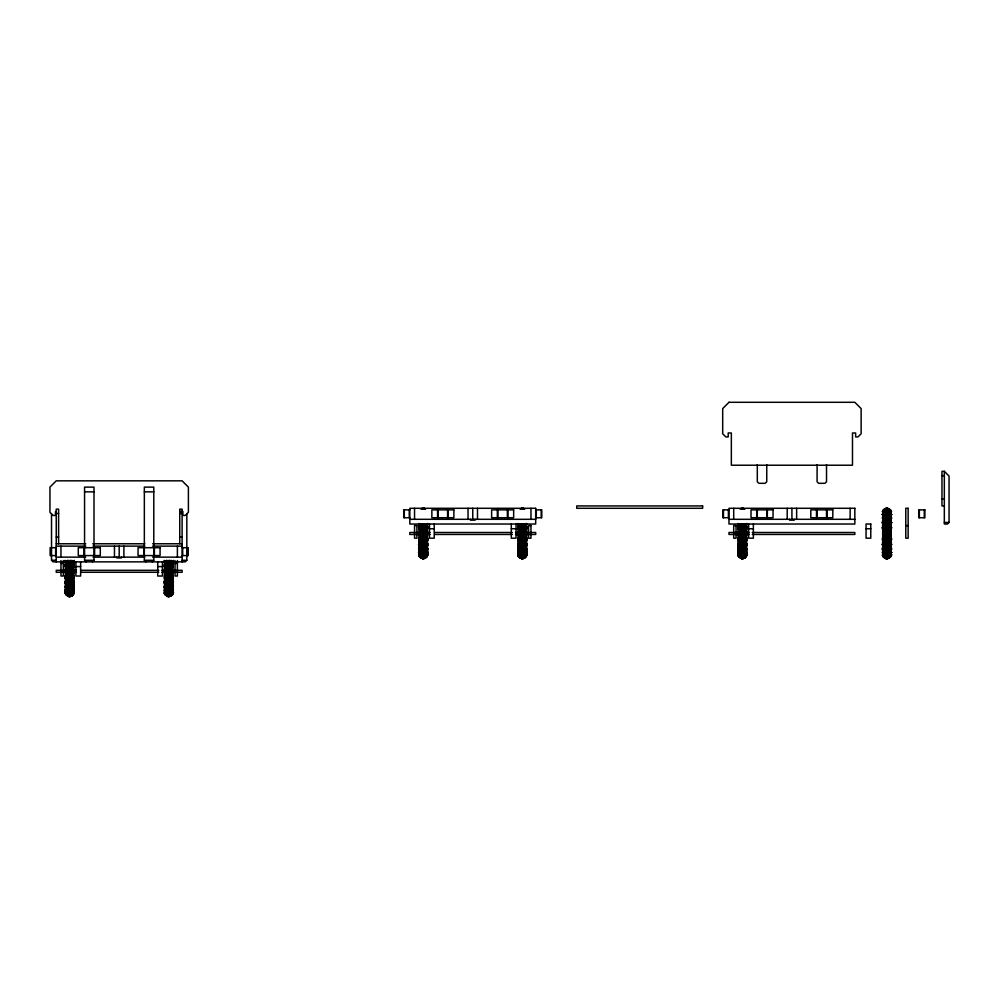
<?xml version="1.0" encoding="UTF-8"?>
<svg xmlns="http://www.w3.org/2000/svg" width="999" height="999" viewBox="0 0 999 999"><rect width="100%" height="100%" fill="white"/><g stroke="black" fill="none" stroke-linecap="round" stroke-linejoin="round"><path stroke-width="1.5" d="M73.814 583.803L73.539 581.081L73.814 583.803L74.338 582.217L73.814 581.256L73.814 583.803L73.539 581.081L74.338 582.217L73.539 583.578L73.539 581.081M73.814 588.224C75.025 584.34 71.791 587.15 73.814 588.224L74.338 586.738L73.814 586.151L73.239 587.949L73.539 585.889L74.338 586.738L73.814 588.224L73.089 587.737M172.927 583.803L172.652 581.081L172.927 583.803L172.927 581.256L172.215 582.917L172.927 583.803L172.215 582.917M172.927 588.224C174.151 584.34 170.904 587.15 172.927 588.224L172.927 586.151L172.215 587.737L172.927 588.224L172.215 587.737M427.397 545.966L427.122 543.256L427.397 545.966L427.922 544.38L427.397 543.431L427.397 545.966L427.122 543.256L427.922 544.38L427.122 545.754L427.122 543.256M427.397 550.387C428.608 546.503 425.374 549.313 427.397 550.387L427.922 548.901L427.397 548.314L426.823 550.124L427.122 548.051L427.922 548.901C426.985 550.986 426.585 550.374 427.522 548.563L427.122 548.051M526.51 545.966L526.236 543.256L526.51 545.966L526.51 543.431L525.799 545.092L526.51 545.966L525.799 545.092M526.51 550.387C527.734 546.503 524.487 549.313 526.51 550.387L526.51 548.314L525.799 549.9L526.51 550.387L525.799 549.9M746.553 550.387C747.776 546.503 744.53 549.313 746.553 550.387L746.553 548.314L745.828 549.9L746.553 550.387L745.828 549.9M882.791 516.545C881.568 520.429 884.802 517.619 882.791 516.545L882.791 518.618L883.503 517.032L882.791 516.545L883.503 517.032M891.096 545.966L890.821 543.256L891.096 545.966L891.62 544.38L891.096 543.431L890.821 545.754L891.62 544.38L890.821 543.256L891.096 545.966L890.534 545.242M891.096 550.387L890.384 549.9L891.096 550.387C892.319 546.503 889.073 549.313 891.096 550.387L891.62 548.901L891.096 548.314L890.534 550.124L891.62 548.901L890.821 548.051L890.534 550.124M64.972 565.646L65.772 566.982L65.497 564.073L65.772 566.982L64.972 565.646L65.497 564.073L66.221 565.284L65.497 564.073M73.814 578.533L73.539 575.624L73.814 578.533L74.338 576.947L73.814 575.699L73.814 578.533L73.539 575.624L74.338 576.947L73.539 578.396L73.539 575.624M73.814 591.483C74.875 587.424 71.828 592.057 73.814 591.483L74.338 590.197L73.239 591.695L73.539 589.685L74.338 590.197L73.089 591.433L73.814 591.483L73.938 589.785M164.897 564.198L164.897 566.982L164.098 565.646L164.623 564.073L165.335 565.284L164.623 564.073M172.927 578.533L172.927 575.699L172.215 577.31L172.927 578.533L172.927 575.699L172.215 577.31L172.927 578.533L172.215 577.31M172.927 591.483C174.001 587.424 170.954 592.057 172.927 591.483L173.064 589.785L172.215 591.433L172.927 591.483L173.064 589.785M418.556 527.822L419.355 529.145L419.081 526.236L419.355 529.145L418.556 527.822L419.081 526.236L419.792 527.46L419.081 526.236M427.397 540.696L427.122 537.787L427.397 540.696L427.922 539.123L427.397 537.862L427.397 540.696L427.122 537.787L427.922 539.123L427.122 540.571L427.122 537.787M427.397 553.658C428.459 549.587 425.412 554.22 427.397 553.658L427.922 552.372L426.823 553.871L427.122 551.86L427.922 552.372L426.673 553.596L427.397 553.658L427.522 551.96M518.469 526.373L518.469 529.145L517.682 527.822L518.206 526.236L518.918 527.46L518.206 526.236M526.51 540.696L526.51 537.862L525.799 539.485L526.51 540.696L526.51 537.862L525.799 539.485L526.51 540.696L525.799 539.485M526.51 553.658C527.584 549.587 524.537 554.22 526.51 553.658L526.648 551.96L525.799 553.596L526.51 553.658L526.648 551.96M738.236 526.236L738.511 529.145L738.236 526.236L737.712 527.822L738.236 529.07L738.511 526.373L738.511 529.145L738.236 526.236L738.81 527.372M746.553 553.658C747.614 549.587 744.567 554.22 746.553 553.658L746.678 551.96L745.828 553.596L746.553 553.658L746.678 551.96M882.791 513.286C881.717 517.345 884.764 512.712 882.791 513.286L882.267 514.572L883.066 515.084L883.353 513.074L882.267 514.572L883.066 515.084M883.066 526.373L883.066 529.145L882.267 527.822L882.791 526.236L883.503 527.46L882.791 526.236M891.096 540.696L890.821 537.787L891.096 540.696L891.62 539.123L891.096 537.862L890.821 540.571L891.62 539.123L890.821 537.787L891.096 540.696L890.534 539.56M891.233 551.96L890.384 553.596L891.096 553.658C892.169 549.587 889.122 554.22 891.096 553.658L891.62 552.372L890.534 553.871L890.821 551.86L891.62 552.372L890.534 553.871M70.392 560.302L70.392 596.316L68.881 596.703L68.919 560.302M169.505 560.302L169.505 596.316L168.007 596.703L168.032 560.302M423.976 523.976L423.976 558.491L422.465 558.878L422.502 523.976M523.089 523.976L523.089 558.491L521.59 558.878L521.615 523.976M743.131 523.976L743.131 558.491L741.62 558.878L741.658 523.976M886.175 558.878L886.175 508.066L887.686 508.454L887.686 558.491L886.175 558.878L887.686 558.491M65.497 569.83L65.772 572.739L65.772 569.855L64.972 571.303L65.497 572.764L65.497 569.83L65.772 572.739L65.772 569.855L64.972 571.303M73.814 572.764L73.539 569.855L73.539 572.739L74.338 571.303L73.814 569.83L73.814 572.764L73.539 569.855L73.539 572.739L73.938 571.303M164.623 569.83L164.897 572.739L164.897 569.855L164.098 571.303L164.623 572.764L164.897 569.855L164.098 571.303M172.927 572.764L172.215 571.303L172.927 572.764L172.927 569.83L172.652 572.739L173.451 571.303L172.927 569.83L172.652 572.739L173.451 571.303L172.652 572.739M419.081 532.005L419.355 534.915L419.355 532.03L418.556 533.466L419.081 534.94L419.081 532.005L419.355 534.915L419.355 532.03L418.556 533.466M427.397 534.94L427.122 532.03L427.122 534.915L427.922 533.466L427.397 532.005L427.397 534.94L427.122 532.03L427.122 534.915L427.522 533.466M518.206 532.005L518.469 534.915L518.469 532.03L517.682 533.466L518.206 534.94L518.469 532.03L517.682 533.466M526.51 534.94L525.799 533.466L526.51 534.94L526.51 532.005L526.236 534.915L527.035 533.466L526.51 532.005L526.236 534.915L527.035 533.466L526.236 534.915M738.236 532.005L738.511 534.915L738.511 532.03L737.712 533.466L738.236 534.94L738.511 532.03L737.712 533.466M746.553 534.94L745.828 533.466L746.553 534.94L746.553 532.005L746.278 534.915L747.077 533.466L746.553 532.005L746.278 534.915L747.077 533.466L746.278 534.915M882.791 532.005L882.791 534.94L883.503 533.466L882.791 532.005L882.791 534.94L882.791 532.005L883.353 533.466M891.096 534.94L891.096 532.005L890.384 533.466L891.096 534.94L891.096 532.005L891.096 534.94L890.534 533.466M73.814 593.381L73.938 591.92L73.239 594.043L73.938 591.92M172.927 593.381L173.064 591.92L172.365 594.043L173.064 591.92L172.365 594.043L172.652 592.245L173.451 592.382L172.215 593.756L172.652 592.981M427.397 555.544L427.522 554.095L426.823 556.218L427.522 554.095M526.51 555.544L526.648 554.095L525.949 556.218L526.648 554.095L525.949 556.218L526.236 554.408L527.035 554.545L525.799 555.919L526.236 555.157M746.553 555.544L746.678 554.095L745.978 556.218L746.678 554.095L745.978 556.218L746.278 554.408L747.077 554.545L745.828 555.919L746.278 555.157M883.503 511.013L882.654 512.849L883.353 510.726M891.096 555.544L891.233 554.095L890.534 556.218L891.233 554.095L890.534 556.218L890.821 554.408L891.62 554.545L890.384 555.919L890.821 555.157M65.497 575.699L65.497 578.533L65.772 575.624L64.972 576.947L65.497 578.533L66.221 577.31L65.497 575.699L65.772 578.396M73.814 566.908L73.814 564.073L73.539 566.982L74.338 565.646L73.814 564.073L73.089 565.284L73.814 566.908L73.539 564.198L74.338 565.646L73.539 566.982L73.539 564.198M164.623 575.699L164.623 578.533L165.335 577.31L164.623 575.699L164.623 578.533L165.335 577.31L164.623 575.699L164.623 578.533M172.927 566.908L172.927 564.073L172.215 565.284L172.927 566.908L172.927 564.073L172.215 565.284L172.927 566.908L172.927 564.073M418.956 538.998L419.355 537.787L419.081 540.696L419.081 537.862L419.792 539.485L419.081 540.696L419.081 537.862M427.397 529.07L427.397 526.236L427.122 529.145L427.922 527.822L427.397 526.236L426.673 527.46L427.397 529.07L427.122 526.373L427.922 527.822L427.122 529.145L427.122 526.373M518.069 538.998L518.469 537.787L518.206 540.696L518.206 537.862L518.918 539.485L518.206 540.696L518.206 537.862M526.51 529.07L526.51 526.236L525.799 527.46L526.51 529.07L526.51 526.236L525.799 527.46L526.51 529.07L526.51 526.236M738.236 537.862L738.236 540.696L738.96 539.485L738.236 537.862L738.236 540.696L738.96 539.485L738.236 537.862L738.236 540.696M746.553 529.07L746.553 526.236L746.278 529.145L747.077 527.822L746.553 526.236L745.828 527.46L746.553 529.07L746.278 526.373L747.077 527.822L746.278 529.145L747.077 527.822M882.654 538.998L883.066 537.787L882.791 540.696L882.267 539.123L882.791 537.862L883.503 539.485L882.791 540.696L882.791 537.862M891.096 529.07L891.096 526.236L890.821 529.145L891.62 527.822L891.096 526.236L890.384 527.46L891.096 529.07L890.821 526.373L891.62 527.822L890.821 529.145L890.821 526.373M73.089 561.076L73.239 594.855L73.938 592.644L73.938 560.626M172.215 561.076L172.365 594.855L173.064 592.644L173.064 560.626M426.673 524.65L426.823 557.017L427.522 554.82L427.522 523.451M525.799 524.65L525.949 557.017L526.648 554.82L526.648 523.451M745.828 524.65L745.978 557.017L746.678 545.729M882.654 521.203L883.353 509.915L883.353 557.017L882.267 555.294L883.503 556.718L882.654 554.82L882.654 545.729M891.096 555.931L891.233 512.125L890.534 509.915L890.534 557.017L891.62 555.294M172.365 587.949L172.652 585.889L173.451 586.738L172.365 587.949L172.927 586.151M525.949 550.124L526.236 548.051L527.035 548.901L525.949 550.124L526.51 548.314M745.978 550.124L746.278 548.051L747.077 548.901L745.978 550.124L746.553 548.314M883.066 518.881L883.353 516.82L882.267 518.044L883.066 518.881L883.066 516.845M172.365 583.079L172.652 581.081L173.451 582.217L172.652 583.578L172.927 581.256M172.365 591.695L172.652 589.685L173.451 590.197L172.365 591.695L172.652 589.685M525.949 545.242L526.236 543.256L527.035 544.38L526.236 545.754L526.51 543.431M525.949 553.871L526.236 551.86L527.035 552.372L525.949 553.871L526.236 551.86M745.978 545.242L746.278 543.256L747.077 544.38L746.553 545.966L746.278 543.256L747.077 544.38L746.278 545.754L745.828 545.092L746.553 545.966L746.553 543.431L747.077 544.38M745.978 553.871L746.278 551.86L747.077 552.372L745.978 553.871L746.278 551.86M883.066 523.688L882.791 520.966L882.267 522.552L883.066 523.688L883.503 521.853L883.066 521.191L882.267 522.552L883.066 523.688L882.654 522.789L882.654 544.143L883.066 543.256L883.503 545.092L882.791 545.966L882.267 544.38L883.066 543.256L882.267 544.38L883.066 545.754L882.791 543.431L882.654 544.143M164.098 565.646L164.897 566.982L165.185 565.209M172.365 577.397L172.652 575.624L173.451 576.947L172.652 578.396L172.927 575.699M517.682 527.822L518.469 529.145L518.768 527.372M525.949 539.56L526.236 537.787L527.035 539.123L526.236 540.571L526.51 537.862M745.978 539.56L746.553 540.696L746.278 537.787L747.077 539.123L746.553 540.696L746.278 537.787L747.077 539.123L746.278 540.571L746.553 537.862L747.077 539.123M882.267 527.822L883.066 529.145L883.353 527.372M68.119 596.116L66.808 594.855M167.233 596.116L165.921 594.855M424.712 509.028L425.512 508.916L424.712 508.603M420.966 557.604L420.267 557.355L421.703 558.279L420.267 557.355L421.703 558.279L421.765 524.038C421.491 528.159 419.318 522.002 421.066 525.686L421.703 523.888L420.966 525.561L420.392 524.375L420.392 557.43L421.765 558.329L420.392 557.017M523.826 509.028L524.625 508.916L523.826 508.603M520.816 558.279L519.38 557.355L520.816 558.279L520.879 524.038C520.604 528.159 518.431 522.002 520.179 525.686L520.816 523.888L520.092 525.561L519.505 524.375L519.505 557.43L520.879 558.329L519.505 557.017M743.868 509.028L744.667 508.916L743.868 508.603M740.858 558.279L739.547 557.017M888.423 509.028L889.922 509.577M884.677 557.604L883.965 557.355L885.401 558.279L884.09 557.017M65.372 581.98L65.772 581.081L65.497 583.803L64.972 582.217L65.497 581.256L66.221 582.917L65.497 583.803L65.772 581.081L64.972 582.217M164.623 581.256L165.335 582.917L164.623 583.803L164.098 582.217L164.897 581.081L164.098 582.217L164.897 583.578L164.623 581.256L164.623 583.803L165.335 582.917M418.956 544.143L419.355 543.256L419.081 545.966L418.556 544.38L419.081 543.431L419.792 545.092L419.081 545.966L419.355 543.256L418.556 544.38M518.206 543.431L518.469 545.754L517.682 544.38L518.469 543.256L518.918 545.092L518.206 545.966L518.206 543.431L518.918 545.092L518.206 545.966L518.918 545.092M738.236 543.431L738.236 545.966L738.96 545.092L738.511 543.256L737.712 544.38L738.236 545.966L738.96 545.092L738.236 543.431L738.511 545.754L737.712 544.38L738.511 543.256L738.236 545.966M891.096 523.513L891.096 520.966L890.821 523.688L891.62 522.552L891.096 520.966L890.384 521.853L891.096 523.513L890.821 521.191L891.62 522.552L890.821 523.688L891.62 522.552M172.365 594.043L173.064 591.92M525.949 556.218L526.648 554.095M745.978 556.218L746.678 554.095M890.534 556.218L891.233 554.095M73.239 594.855L74.338 593.119M172.365 594.855L173.451 593.119M426.823 557.017L427.922 555.294M525.949 557.017L527.035 555.294M745.978 557.017L747.077 555.294M882.654 512.125L883.353 509.915M890.534 557.017L890.821 555.531M165.185 571.303L164.897 572.739L164.897 569.855M172.365 571.303L172.652 569.855L173.064 571.303M518.768 533.466L518.469 534.915L518.469 532.03M525.949 533.466L526.236 532.03L526.648 533.466M738.81 533.466L738.511 534.915L738.511 532.03M745.978 533.466L746.278 532.03L746.678 533.466M172.652 583.578L172.652 581.081M526.236 545.754L526.236 543.256M890.821 545.754L890.821 543.256M172.652 578.396L172.652 575.624M418.956 527.947L419.355 526.373M526.236 540.571L526.236 537.787M890.821 540.571L890.821 537.787M67.383 595.854L67.482 595.079M73.539 587.924L73.539 585.889M166.508 595.854L166.596 595.079M172.652 587.924L172.652 585.889M420.966 558.029L420.267 557.355M526.236 550.087L526.236 548.051M746.278 550.087L746.278 548.051M884.677 558.029L883.965 557.355M890.821 550.087L890.821 548.051M520.879 557.917L520.179 557.255M740.921 557.917L740.222 557.255M889.122 509.69L888.486 508.653M67.482 594.268L68.182 594.08L67.482 593.044L66.683 593.556L68.119 594.417L67.482 593.044L66.683 593.556L68.182 594.08L66.683 593.556M166.596 594.268L167.295 594.08L166.596 593.044L165.797 593.556L167.233 594.417L166.596 593.044L165.797 593.556L167.295 594.08L165.797 593.556M520.179 556.431L520.879 556.243L520.179 555.219L519.38 555.731L520.816 556.593L520.179 555.219L519.38 555.731L520.879 556.243L519.38 555.731M740.222 556.431L740.858 556.593L740.222 555.219L739.422 555.731L740.921 556.243C738.923 557.08 742.307 556.518 740.222 555.219L739.422 555.731L740.122 556.768L739.547 555.419M889.122 510.501L888.486 510.352L889.122 511.725L889.922 511.213L888.423 510.689C890.409 509.865 887.025 510.414 889.122 511.725L889.922 511.213L889.21 510.164L889.797 511.525M884.764 556.431L885.464 556.243L884.764 555.219L883.965 555.731L885.401 556.593L884.764 555.219L883.965 555.731L885.464 556.243L883.965 555.731M883.066 532.03L883.066 534.915M890.821 534.915L890.821 532.03M882.791 518.618L883.353 516.82M883.353 521.69L882.791 520.966L882.791 523.513L882.654 522.789M164.897 575.624L164.897 578.396M172.652 566.982L172.652 564.198M526.236 529.145L526.236 526.373M738.511 537.787L738.511 540.571M882.791 514.747L883.353 513.074M883.066 511.401L883.503 510.227L882.267 511.65L882.791 511.013M67.383 560.414C69.031 561.138 67.358 565.322 66.808 562.212L67.482 560.564L68.182 561.863L68.182 596.166L66.808 595.267L66.683 562.075L67.482 560.564M166.508 560.414C168.144 561.138 166.471 565.322 165.921 562.212L166.596 560.564L167.295 561.863L167.295 596.166L165.921 595.267L165.797 562.075L166.596 560.564M171.041 594.605L171.628 593.244L170.255 594.08L171.041 594.605L171.628 593.244L170.255 594.08L170.954 594.268M744.667 556.768L745.242 555.419L743.868 556.243L744.667 556.768L745.242 555.419L743.868 556.243L744.667 556.768L745.242 555.419M884.09 511.525L884.677 510.164L885.464 510.689L884.09 511.525L884.677 510.164L885.464 510.689L884.09 511.525L884.677 510.164M72.627 562.075L71.828 563.511C74.138 561.363 69.618 564.51 71.828 560.564L72.502 562.212L72.502 595.267L71.129 596.166L72.627 595.192L71.191 596.116L71.129 561.863L71.828 560.564M170.255 592.832L171.628 592.045L171.628 595.267L170.255 596.166L171.753 595.192L170.317 596.116L170.255 561.863L170.954 560.564L171.628 562.212L171.753 590.409L171.041 591.758L170.255 590.859L170.954 589.522L171.628 590.147L171.041 591.758L170.255 590.859L170.954 591.47L171.753 590.409L170.954 589.522L170.317 591.158L171.041 589.797L171.628 590.147M424.013 526.898L423.239 528.608L422.465 526.898L423.239 525.362L424.013 526.898L423.239 528.608L423.976 526.997L423.239 525.362L422.465 526.898L423.239 528.533L422.502 526.997L423.239 525.486L423.976 526.997M523.126 526.898L522.352 528.608L521.59 526.898L522.352 525.362L523.126 526.898L522.352 528.608L523.089 526.997L522.352 525.362L521.59 526.898L522.352 528.533L521.615 526.997L522.352 525.486L523.089 526.997M743.169 526.898L742.394 528.608L741.62 526.898L742.394 525.362L743.169 526.898L742.394 528.608L743.131 526.997L742.394 525.362L741.62 526.898L742.394 528.533L741.658 526.997L742.394 525.486L743.131 526.997M887.711 526.898L886.937 528.608L886.175 526.898L886.937 525.362L887.711 526.898L886.937 528.608L887.686 526.997L886.937 525.362L886.175 526.898L886.937 528.533L886.2 526.997L886.937 525.486L887.686 526.997M887.711 520.766L886.937 522.465L886.175 520.766L886.937 519.455L887.711 520.766L886.937 522.465L887.686 520.966L886.937 519.455L886.2 520.966L886.937 522.302L886.175 520.766L886.937 519.667L887.686 520.966M738.511 543.256L738.511 545.754M65.372 560.626L65.372 592.644L66.221 594.542L64.972 593.119L66.071 594.855L66.221 561.076M164.485 560.626L164.485 592.644L165.335 594.542L164.098 593.119L165.185 594.855L165.335 561.076M418.956 523.451L418.956 554.82L419.792 556.718L418.556 555.294L419.642 557.017L419.792 524.65M518.069 545.729L518.069 554.82L518.918 556.718L517.682 555.294L518.768 557.017L518.918 524.65M738.111 523.451L738.111 554.82L738.96 556.718L737.712 555.294L738.81 557.017L738.96 524.65M70.392 577.772L69.655 576.236L68.881 577.872L69.655 576.161L70.392 577.772L69.655 579.408L70.43 577.872C69.992 574.088 67.907 578.371 69.655 579.408L68.919 577.772L69.655 579.283L70.43 577.872M169.505 577.772L168.769 576.236L168.007 577.872L168.769 576.161L169.505 577.772L168.769 579.408L169.543 577.872C169.118 574.088 167.02 578.371 168.769 579.408L168.032 577.772L168.769 579.283L169.543 577.872M423.976 539.947L423.239 541.583L424.013 540.047L423.239 538.399L422.465 540.047L423.239 541.583L422.502 539.947L423.239 538.324L423.976 539.947L423.239 538.324L422.465 540.047L423.239 541.458L424.013 540.047M523.089 539.947L522.352 541.583L523.126 540.047L522.352 538.399L521.59 540.047L522.352 541.583L521.615 539.947L522.352 538.324L523.089 539.947L522.352 538.324L521.59 540.047L522.352 541.458L523.126 540.047M743.131 539.947L742.394 541.583L743.169 540.047L742.394 538.399L741.62 540.047L742.394 541.583L741.658 539.947L742.394 538.324L743.131 539.947L742.394 538.324L741.62 540.047L742.394 541.458L743.169 540.047M887.711 515.509L886.937 517.07L886.175 515.509L886.937 514.497L887.711 515.509L886.937 517.07L887.686 515.784L886.937 514.497L886.2 515.784L886.937 516.82L886.175 515.509L886.937 514.785L887.686 515.784M887.686 539.947L886.937 541.583L887.711 540.047L886.937 538.399L886.175 540.047L886.937 541.583L886.2 539.947L886.937 538.324L887.686 539.947L886.937 538.324L886.175 540.047L886.937 541.458L887.711 540.047M73.814 564.073L73.089 565.284M518.206 540.696L518.918 539.485M746.553 526.236L745.828 527.46M882.791 540.696L883.503 539.485M891.096 526.236L890.384 527.46M66.221 593.756L65.372 591.92L66.071 594.043L65.372 591.92L66.221 593.756L65.497 592.619M165.185 594.043L164.485 591.92L165.335 593.756M518.768 556.218L518.069 554.095L518.918 555.919M738.81 556.218L738.111 554.095L738.81 557.017M890.384 511.013L891.233 512.849M883.353 556.218L882.654 554.095L883.503 555.919M745.242 524.375L744.567 525.686L743.868 524.038L743.868 558.329L745.366 557.355L743.93 558.279L745.242 557.43L745.366 524.25L744.567 525.686L745.366 524.25M171.753 562.075L170.954 563.511C172.69 559.827 170.529 565.996 170.255 561.863L170.954 560.564M65.497 586.151L65.497 588.224L65.772 585.889L66.071 587.949L64.972 586.738L65.497 586.151L66.221 587.737M164.623 586.151L164.623 588.224C166.146 588.074 164.91 584.602 164.098 586.738L164.623 588.224L165.335 587.737L164.623 586.151L165.185 587.949L164.098 586.738L164.897 585.889L165.185 587.949M418.956 548.563C419.468 547.09 420.492 550.486 419.081 550.387L419.081 548.314C420.591 550.062 418.456 551.261 418.956 548.563L419.355 548.051L418.556 548.901L419.642 550.124L419.081 548.314M518.206 548.314L518.206 550.387C519.73 550.249 518.493 546.778 517.682 548.901L518.206 550.387L518.918 549.9L518.206 548.314L518.768 550.124L517.682 548.901L518.469 548.051L518.768 550.124M738.236 548.314L738.236 550.387C739.772 550.249 738.523 546.778 737.712 548.901L738.236 550.387L738.96 549.9L738.236 548.314L738.81 550.124L737.712 548.901L738.511 548.051L738.81 550.124M891.096 518.618L891.096 516.545C889.572 516.695 890.808 520.167 891.62 518.044L890.534 516.82L891.096 518.618L890.384 517.032L891.096 516.545L890.821 518.881L891.62 518.044M882.791 548.314L882.791 550.387C884.315 550.249 883.079 546.778 882.267 548.901L882.791 550.387L883.503 549.9L882.791 548.314L883.353 550.124L882.267 548.901L883.066 548.051L883.353 550.124M71.928 560.414L71.191 561.725L71.928 563.399L71.129 561.863M171.041 560.414L170.317 561.725L171.041 563.399L170.255 561.863M165.185 591.695L164.897 589.685L165.185 591.695L164.897 589.685L164.098 590.197L165.185 591.695L164.897 589.685M518.768 553.871L518.469 551.86L518.768 553.871L518.469 551.86L517.682 552.372L518.768 553.871L518.469 551.86M738.81 553.871L738.511 551.86L738.81 553.871L738.511 551.86L737.712 552.372L738.81 553.871L738.511 551.86M890.384 513.336L891.62 514.572L890.821 515.084L890.384 513.336L891.62 514.572L890.821 515.084L891.62 514.572M883.353 553.871L883.066 551.86L883.353 553.871L883.066 551.86L882.267 552.372L883.353 553.871L883.066 551.86M70.392 583.803L69.655 582.467L68.881 584.003L69.655 582.305L70.392 583.803L69.655 585.314L70.43 584.003C70.017 580.444 67.895 584.253 69.655 585.314L68.919 583.803L69.655 585.102L70.43 584.003M169.505 583.803L168.769 582.467L168.007 584.003L168.769 582.305L169.505 583.803L168.769 585.314L169.543 584.003C169.143 580.444 167.008 584.253 168.769 585.314L168.032 583.803L168.769 585.102L169.543 584.003M423.976 545.978L423.239 544.642L422.465 546.178L423.239 544.467L423.976 545.978L423.239 547.489L424.013 546.178C423.601 542.619 421.478 546.416 423.239 547.489L422.502 545.978L423.239 547.277L424.013 546.178M523.089 545.978L522.352 544.642L521.59 546.178L522.352 544.467L523.089 545.978L522.352 547.489L523.126 546.178C522.727 542.619 520.591 546.416 522.352 547.489L521.615 545.978L522.352 547.277L523.126 546.178M743.131 545.978L742.394 544.642L741.62 546.178L742.394 544.467L743.131 545.978L742.394 547.489L743.169 546.178C742.769 542.619 740.634 546.416 742.394 547.489L741.658 545.978L742.394 547.277L743.169 546.178M887.686 545.978L886.937 547.489L887.711 546.178L886.937 544.467L887.686 545.978L886.937 544.642L886.175 546.178L886.937 547.489L886.2 545.978L886.937 544.467L886.175 546.178L886.937 547.277L887.711 546.178M65.772 583.578L65.497 581.256M71.928 595.854L72.502 594.855L71.191 596.116L72.627 595.192L71.129 595.741L71.828 595.491M171.041 595.854L171.628 594.855L170.317 596.116L171.753 595.192L170.255 595.741L170.954 595.491M419.355 545.754L419.081 543.431M424.775 523.888L425.512 525.561L426.211 524.25L426.086 557.43L424.712 557.917L425.512 558.029C427.759 556.181 422.639 559.515 426.086 557.017L424.775 558.279L424.712 524.038L425.512 525.561L424.712 524.038M523.901 523.888L524.625 525.561L525.324 524.25L525.212 557.43L523.826 557.917L524.625 558.029C526.885 556.181 521.753 559.515 525.212 557.017L523.901 558.279L523.826 524.038L524.625 525.561L523.826 524.038M744.667 558.029L745.242 557.017L743.93 558.279L745.366 557.355L743.868 557.917L744.567 557.667M884.09 509.915L884.677 508.916C887.187 508.266 882.367 511.176 884.677 508.916L885.464 509.028L884.09 509.915L885.401 508.653M887.711 511.463L886.937 512.799L886.175 511.463L886.937 510.839L887.711 511.463L886.937 512.799L887.686 511.8L886.937 510.839L886.2 511.8L886.937 512.475L886.175 511.463L887.686 511.8M889.21 558.029C891.47 556.181 886.338 559.515 889.797 557.017L888.486 558.279L888.423 508.603L889.797 509.502L889.797 557.43L888.423 558.329L889.797 557.017M64.972 576.947L65.772 575.624M418.556 539.123L419.355 537.787M424.775 558.279L426.086 557.017M523.901 558.279L525.212 557.017M73.089 593.756L74.338 592.382M172.215 593.756L173.451 592.382M525.799 555.919L527.035 554.545M745.828 555.919L747.077 554.545M890.384 555.919L891.62 554.545M65.497 593.756L65.372 592.644M164.623 593.756L164.485 592.644M419.081 555.931L418.956 554.82M518.206 555.931L518.069 554.82M891.62 511.65L890.384 510.227L891.233 512.125L891.096 511.013M882.791 555.931L882.654 554.82M419.355 555.157L419.642 556.218L418.956 554.095L419.642 556.218L418.956 554.095L419.792 555.919L419.081 554.782M73.539 561.513L74.338 560.389M172.652 561.513L173.451 560.389M738.511 554.408L738.96 555.919M70.392 588.985L69.655 587.949L68.881 589.26L69.655 587.699L70.392 588.985L69.655 590.272L70.43 589.26C70.042 586.176 67.882 589.298 69.655 590.272L68.919 588.985L69.655 589.984L70.43 589.26M169.505 588.985L168.769 587.949L168.007 589.26L168.769 587.699L169.505 588.985L168.769 590.272L169.543 589.26C169.168 586.176 166.995 589.298 168.769 590.272L168.032 588.985L168.769 589.984L169.543 589.26M423.976 551.161L423.239 550.124L422.465 551.436L423.239 549.862L423.976 551.161L423.239 552.447L424.013 551.436C423.626 548.339 421.466 551.473 423.239 552.447L422.502 551.161L423.239 552.16L424.013 551.436M523.089 551.161L522.352 550.124L521.59 551.436L522.352 549.862L523.089 551.161L522.352 552.447L523.126 551.436C522.752 548.339 520.579 551.473 522.352 552.447L521.615 551.161L522.352 552.16L523.126 551.436M743.131 551.161L742.394 550.124L741.62 551.436L742.394 549.862L743.131 551.161L742.394 552.447L743.169 551.436C742.781 548.339 740.621 551.473 742.394 552.447L741.658 551.161L742.394 552.16L743.169 551.436M887.686 551.161L886.937 552.447L887.711 551.436L886.937 549.862L887.686 551.161L886.937 550.124L886.175 551.436L886.937 552.447L886.2 551.161L886.937 549.862L886.175 551.436L886.937 552.16L887.711 551.436M164.623 591.483L164.623 590.022M518.206 553.658L518.206 552.185M738.236 553.658L738.236 552.185M891.233 514.985L891.096 513.286M882.791 553.658L882.791 552.185M886.175 508.066L887.711 508.066L886.2 508.454L887.711 508.928L886.937 509.927L886.175 508.928L887.686 508.454M891.096 520.966L890.384 521.853M65.372 586.401L65.772 585.889L64.972 586.738L65.772 587.924M164.897 585.889L164.623 588.224M518.469 548.051L518.206 550.387M738.511 548.051L738.236 550.387M883.066 548.051L882.791 550.387M883.503 545.092L882.791 545.966L882.791 543.431M65.497 590.022L66.071 591.695L64.972 590.197C65.959 588.274 65.934 593.381 64.972 590.197L66.071 591.695L65.372 589.785M419.081 552.185L419.642 553.871L418.556 552.372C419.543 550.449 419.518 555.556 418.556 552.372L419.642 553.871L418.956 551.96M890.384 517.032L891.096 516.545M92.432 561.863L94.006 560.289L94.006 487.125L84.565 487.125L84.565 560.289L86.139 561.863M71.191 596.116L72.502 594.855M152.21 561.863L153.784 560.289L153.784 487.125L144.343 487.125L144.343 560.289L145.916 561.863M186.825 513.873L186.825 560.289L185.252 561.863L53.097 561.863L51.523 560.289L51.523 513.873M170.317 596.116L171.628 594.855M743.93 558.279L745.242 557.017M944.33 471.328L949.05 476.048L949.05 522.452L947.477 524.025L944.33 524.025L944.33 471.328L941.97 471.328L941.97 505.931L944.33 505.931M421.066 509.278L421.703 508.653M520.179 509.278L520.816 508.653M740.222 509.278L740.858 508.653M888.486 558.279L889.122 557.667M524.537 556.431L523.826 556.243L525.212 555.419L523.826 556.243L524.625 556.768L525.324 555.731L524.537 555.219L523.901 556.593L525.212 555.419M889.122 556.431L888.423 556.243L889.797 555.419L888.423 556.243L889.21 556.768L889.922 555.731L889.122 555.219L888.486 556.593L889.797 555.419M70.392 592.969L69.655 592.295L68.881 593.306L69.655 591.97L70.392 592.969L69.655 593.93L70.43 593.306C70.055 590.834 67.87 593.206 69.655 593.93L68.919 592.969L70.43 593.306M169.505 592.969L168.769 592.295L168.007 593.306L168.769 591.97L169.505 592.969L168.769 593.93L169.543 593.306C169.168 590.834 166.995 593.206 168.769 593.93L168.032 592.969L169.543 593.306M423.976 555.132L423.239 554.457L422.465 555.469L423.239 554.145L423.976 555.132L423.239 556.106L424.013 555.469C423.638 553.009 421.453 555.382 423.239 556.106L422.502 555.132L424.013 555.469M523.089 555.132L522.352 554.457L521.59 555.469L522.352 554.145L523.089 555.132L522.352 556.106L523.126 555.469C522.752 553.009 520.566 555.382 522.352 556.106L521.615 555.132L523.126 555.469M743.131 555.132L742.394 554.457L741.62 555.469L742.394 554.145L743.131 555.132L742.394 556.106L743.169 555.469C742.794 553.009 740.609 555.382 742.394 556.106L741.658 555.132L743.169 555.469M887.686 509.303L886.937 509.927L886.175 508.928L886.937 508.279M887.686 555.132L886.937 556.106L887.711 555.469L886.937 554.145L887.686 555.132L886.937 554.457L886.175 555.469L886.937 556.106L886.2 555.132L886.937 554.145L886.175 555.469L887.711 555.469M887.711 508.928L886.2 509.303L886.937 509.09M68.881 596.703L70.43 595.841C69.393 593.856 67.994 596.391 70.392 596.316M168.007 596.703L169.543 595.841C168.506 593.856 167.12 596.391 169.505 596.316M422.465 558.878L423.976 558.491M521.59 558.878L523.089 558.491M741.62 558.878L743.131 558.491M71.129 595.317L72.502 594.442M170.255 595.317L171.628 594.442M424.712 557.492L426.086 556.618M523.826 557.492L525.212 556.618M743.868 557.492L745.242 556.618M884.09 510.327L885.464 509.453M888.423 557.492L889.797 556.618M71.129 592.832L72.502 592.045M424.712 555.007L426.086 554.22M523.826 555.007L525.212 554.22M743.868 555.007L745.242 554.22M884.09 512.724L885.464 511.938M888.423 555.007L889.797 554.22M71.129 588.886L72.502 588.249M170.255 588.886L171.628 588.249M424.712 551.048L426.086 550.412M523.826 551.048L525.212 550.412M743.868 551.048L745.242 550.412M884.09 516.52L885.464 515.884M888.423 551.048L889.797 550.412M427.922 554.545L427.122 554.408M71.129 595.741L72.627 595.192M170.255 595.741L171.753 595.192M743.868 557.917L745.366 557.355M888.423 557.917L889.922 557.355M424.712 557.917L426.211 557.355M523.826 557.917L525.324 557.355M883.965 509.577L884.677 508.916M71.129 583.728L72.502 583.279M170.255 583.728L171.628 583.279M424.712 545.904L426.086 545.454M523.826 545.904L525.212 545.454M743.868 545.904L745.242 545.454M884.09 521.49L885.464 521.041M888.423 545.904L889.797 545.454M70.392 595.466L68.881 595.841L69.655 594.842L70.392 595.466L68.919 595.466L70.43 596.703L68.919 596.316L69.655 596.103M423.976 509.303L423.976 508.454L422.465 508.928M169.505 595.466L168.007 595.841L168.769 594.842L169.505 595.466L168.032 595.466L169.543 596.703L168.032 596.316L168.769 596.103M523.089 509.303L523.089 508.454L521.59 508.928M423.976 557.642L422.465 558.004L423.239 557.017L423.976 557.642L422.465 558.004L424.013 558.004L423.239 557.017L422.502 557.642L423.239 558.229M743.131 509.303L743.131 508.454L741.62 508.928M742.394 558.653L741.658 558.491L743.169 558.878L742.394 558.653L743.131 557.642L742.394 557.017L741.658 557.642L743.169 558.004L742.394 557.017L741.62 558.004L743.131 557.642M422.502 509.303L422.502 508.454L424.013 508.066L422.465 508.066L423.976 508.454M521.615 509.303L521.615 508.454L523.126 508.066L521.59 508.066L523.089 508.454M741.658 509.303L741.658 508.454L743.169 508.066L741.62 508.066L743.131 508.454M886.937 558.229L887.711 558.004L886.937 557.017L887.686 557.642L886.175 558.004L886.937 558.229L886.2 557.642L886.937 557.017L886.175 558.004L887.711 558.878L886.2 558.491L886.937 558.653M66.808 565.097L68.182 564.86M71.129 577.734L72.502 577.497M165.921 565.097L167.295 564.86M420.392 527.272L421.765 527.035M170.255 577.734L171.628 577.497M424.712 539.91L426.086 539.672M519.505 527.272L520.879 527.035M523.826 539.91L525.212 539.672M739.547 527.272L740.921 527.035M743.868 539.91L745.242 539.672M884.09 527.272L885.464 527.035M888.423 539.91L889.797 539.672M941.97 475.649L944.33 475.649M84.565 491.845L94.006 491.845M144.343 491.845L153.784 491.845M941.97 499.25L944.33 499.25M409.827 509.865L403.733 509.865L403.733 517.732L409.827 517.732M535.689 509.865L541.783 509.865L541.783 517.732L535.689 517.732M728.983 509.865L722.889 509.865L722.889 517.732L728.983 517.732M179.745 511.513L182.892 511.513L182.892 515.447L185.252 515.447L188.399 512.3L188.399 487.125L182.105 480.831L56.244 480.831L49.95 487.125L49.95 512.3L53.097 515.447L55.457 515.447L55.457 511.513M56.244 513.486L58.604 513.486M179.745 513.486L182.105 513.486M409.827 519.305L535.689 519.305M728.983 519.305L854.844 519.305M944.33 522.452L949.05 522.452M905.781 525.599L908.141 525.599M429.495 528.746L434.215 528.746M511.301 528.746L516.021 528.746M748.651 528.746L753.371 528.746M866.058 528.746L870.778 528.746M419.155 532.492L409.827 532.492L409.827 534.453L419.155 534.453M426.923 532.492L430.032 532.492M434.69 532.492L512.387 532.492M515.496 532.492L518.593 532.492M526.373 532.492L535.689 532.492L535.689 534.453L526.373 534.453M738.311 532.492L728.983 532.492L728.983 534.453L738.311 534.453M746.078 532.492L749.188 532.492M752.297 532.492L854.844 532.492L854.844 534.453L752.297 534.453M420.392 533.466L421.765 533.466M424.712 533.466L426.086 533.466M519.505 533.466L520.879 533.466M523.826 533.466L525.212 533.466M739.547 533.466L740.921 533.466M743.868 533.466L745.242 533.466M884.09 533.466L885.464 533.466M888.423 533.466L889.797 533.466M426.923 534.453L430.032 534.453M434.69 534.453L512.387 534.453M515.496 534.453L518.593 534.453M746.078 534.453L749.188 534.453M56.244 537.075L58.604 537.075M179.745 537.075L182.105 537.075M56.244 543.768L85.764 543.768M92.77 543.768L144.818 543.768M152.585 543.768L182.105 543.768M56.244 546.128L85.764 546.128M93.057 546.128L144.818 546.128M152.585 546.128L182.105 546.128M56.244 547.702L50.15 547.702L50.15 555.569L56.244 555.569M182.105 547.702L188.199 547.702L188.199 555.569L182.105 555.569M56.244 557.142L85.764 557.142M93.057 557.142L144.818 557.142M152.585 557.142L182.105 557.142M51.523 560.289L56.244 560.289M84.565 560.289L94.006 560.289M144.343 560.289L153.784 560.289M182.105 560.289L186.825 560.289M60.964 563.436L63.324 563.436M175.025 563.436L177.385 563.436M75.912 566.583L80.632 566.583M157.717 566.583L162.437 566.583M65.572 570.317L56.244 570.317L56.244 572.277L65.572 572.277M73.339 570.317L76.448 570.317M81.106 570.317L158.804 570.317M161.913 570.317L165.01 570.317M172.79 570.317L182.105 570.317L182.105 572.277L172.79 572.277M66.808 571.303L68.182 571.303M71.129 571.303L72.502 571.303M165.921 571.303L167.295 571.303M170.255 571.303L171.628 571.303M73.339 572.277L76.448 572.277M81.106 572.277L158.804 572.277M161.913 572.277L165.01 572.277M888.423 527.035L889.797 527.272M884.09 539.672L885.464 539.91M743.868 527.035L745.242 527.272M739.547 539.672L740.921 539.91M523.826 527.035L525.212 527.272M519.505 539.672L520.879 539.91M424.712 527.035L426.086 527.272M420.392 539.672L421.765 539.91M170.255 564.86L171.628 565.097M165.921 577.497L167.295 577.734M71.129 564.86L72.502 565.097M66.808 577.497L68.182 577.734M742.394 557.854L743.169 558.004M424.013 558.004L423.239 557.854L424.013 558.878L422.502 558.491L423.239 558.653M169.543 595.841L168.769 596.49M70.43 595.841L69.655 596.49M522.352 558.653L521.615 558.491L523.126 558.878L522.352 557.854M743.169 508.928L741.62 508.066M523.126 508.928L521.59 508.066M424.013 508.928L422.465 508.066M888.423 521.041L889.797 521.49M884.09 545.454L885.464 545.904M739.547 545.454L740.921 545.904M519.505 545.454L520.879 545.904M420.392 545.454L421.765 545.904M165.921 583.279L167.295 583.728M66.808 583.279L68.182 583.728M891.62 552.372L890.821 551.86M427.922 552.372L427.122 551.86M74.338 590.197L73.539 589.685M739.422 557.355L740.122 557.604M519.38 557.355L520.092 557.604M165.797 595.192L167.295 595.741M66.683 595.192L68.182 595.741M884.764 557.667L885.464 557.917M421.066 557.667L421.765 557.917M888.423 515.884L889.797 516.52M884.09 550.412L885.464 551.048M739.547 550.412L740.921 551.048M519.505 550.412L520.879 551.048M420.392 550.412L421.765 551.048M165.921 588.249L167.295 588.886M66.808 588.249L68.182 588.886M888.423 511.938L889.797 512.724M884.09 554.22L885.464 555.007M739.547 554.22L740.921 555.007M519.505 554.22L520.879 555.007M420.392 554.22L421.765 555.007M165.921 592.045L167.295 592.832M66.808 592.045L68.182 592.832M888.423 509.453L889.797 510.327M884.09 556.618L885.464 557.492M739.547 556.618L740.921 557.492M519.505 556.618L520.879 557.492M420.392 556.618L421.765 557.492M165.921 594.442L167.295 595.317M66.808 594.442L68.182 595.317M743.93 508.653L744.567 509.278M523.901 508.653L524.537 509.278M424.775 508.653L425.412 509.278M164.098 560.389L164.897 561.513M64.972 560.389L65.772 561.513M737.712 527.822L738.511 529.145M165.797 562.075L166.508 563.399L167.233 561.725L166.596 563.511L165.921 562.212M66.683 562.075L67.383 563.399L68.119 561.725L67.482 563.511L66.808 562.212M743.868 524.038L744.667 525.561L743.93 523.888M890.821 513.636L890.534 513.074L891.096 514.747M746.278 543.256L746.678 544.143L746.678 523.451M882.654 527.947L883.066 529.145M746.278 537.787L746.678 538.998M518.069 527.947L518.469 529.145M164.485 565.771L164.897 566.982M65.372 565.771L65.772 566.982M890.821 516.845L891.233 518.369M890.821 521.191L891.233 522.789M890.534 509.915L890.821 511.401M883.066 555.531L883.353 557.017M518.469 555.531L518.768 557.017M419.355 555.531L419.642 557.017M164.897 593.369L165.185 594.855M65.772 593.369L66.071 594.855M924.275 509.865L924.275 517.732M919.355 509.865L919.355 517.732M850.124 508.291L850.124 519.305M827.122 509.865L827.122 517.732M826.523 464.622L826.523 481.743L824.949 483.316L818.656 483.316L817.095 481.743L817.095 464.622M826.523 509.865L826.523 517.732M817.095 509.865L817.095 517.732M816.495 509.865L816.495 517.732M796.64 508.291L796.64 519.305M794.28 519.305L794.28 520.092L789.56 520.092L789.56 519.305M791.92 508.291L791.92 519.305M787.2 508.291L787.2 519.305M767.332 509.865L767.332 517.732M766.745 464.622L766.745 481.743L765.172 483.316L758.878 483.316L757.304 481.743L757.304 464.622M766.745 509.865L766.745 517.732M757.304 509.865L757.304 517.732M756.718 509.865L756.718 517.732M753.371 524.025L753.371 538.186L748.651 538.186L748.651 524.025M742.394 508.279L742.394 509.09M733.703 508.291L733.703 519.305M728.396 509.865L728.396 517.732M723.476 509.865L723.476 517.732M541.196 509.865L541.196 517.732M536.276 509.865L536.276 517.732M530.968 508.291L530.968 519.305M522.352 508.279L522.352 509.09M518.069 523.451L518.069 544.143M516.021 524.025L516.021 538.186L511.301 538.186L511.301 524.025M507.967 509.865L507.967 517.732M507.367 509.865L507.367 517.732M497.927 509.865L497.927 517.732M497.34 509.865L497.34 517.732M477.485 508.291L477.485 519.305M475.124 519.305L475.124 520.092L470.404 520.092L470.404 519.305M472.764 508.291L472.764 519.305M468.044 508.291L468.044 519.305M448.176 509.865L448.176 517.732M447.589 509.865L447.589 517.732M438.149 509.865L438.149 517.732M437.55 509.865L437.55 517.732M434.215 524.025L434.215 538.186L429.495 538.186L429.495 524.025M423.239 508.279L423.239 509.09M414.548 508.291L414.548 519.305M409.24 509.865L409.24 517.732M404.32 509.865L404.32 517.732M187.612 547.702L187.612 555.569M182.692 547.702L182.692 555.569M182.105 561.863L182.105 509.153L179.745 509.153L179.745 543.768M177.385 546.128L177.385 557.142M177.385 560.551L177.385 576.023L175.025 576.023L175.025 560.551M162.437 561.863L162.437 576.023L157.717 576.023L157.717 561.863M154.383 547.702L154.383 555.569M143.756 547.702L143.756 555.569M123.901 546.128L123.901 557.142M121.541 557.142L121.541 557.929L116.821 557.929L116.821 557.142M119.181 546.128L119.181 557.142M114.46 546.128L114.46 557.142M94.593 547.702L94.593 555.569M83.978 547.702L83.978 555.569M80.632 561.863L80.632 576.023L75.912 576.023L75.912 561.863M63.324 560.551L63.324 576.023L60.964 576.023L60.964 560.551M60.964 546.128L60.964 557.142M58.604 543.768L58.604 509.153L56.244 509.153L56.244 561.863M55.657 547.702L55.657 555.569M50.737 547.702L50.737 555.569M521.615 557.642L523.126 558.004L522.352 557.017L521.615 557.642M421.765 556.243L420.966 556.768L420.392 555.419L421.765 556.243L420.966 556.768L420.392 555.419L421.765 556.243M68.182 590.859L67.383 591.758L66.683 590.409L67.482 589.522L68.182 590.859L67.383 591.758L66.808 590.147L67.482 591.47L68.119 591.158L67.482 589.522L66.683 590.409L67.383 589.797L68.182 590.859M167.295 590.859L166.508 591.758L165.797 590.409L166.596 589.522L167.295 590.859L166.508 591.758L165.921 590.147L166.596 591.47L167.233 591.158L166.596 589.522L165.797 590.409L166.508 589.797L167.295 590.859M421.765 553.021L420.966 553.933L420.267 552.584L421.066 551.698L421.765 553.021L420.966 553.933L420.392 552.322L421.066 553.633L421.703 553.321L421.066 551.698L420.267 552.584L420.966 551.96L421.765 553.021M520.879 553.021L520.092 553.933L519.38 552.584L520.179 551.698L520.879 553.021L520.092 553.933L519.505 552.322L520.179 553.633L520.816 553.321L520.179 551.698L519.38 552.584L520.092 551.96L520.879 553.021M740.921 553.021L740.122 553.933L739.422 552.584L740.222 551.698L740.921 553.021L740.122 553.933L739.547 552.322L740.222 553.633L740.858 553.321L740.222 551.698L739.422 552.584L740.122 551.96L740.921 553.021M888.486 513.611L889.122 515.247L889.922 514.36L889.21 513.011L888.486 513.611L889.122 515.247L889.922 514.36L889.21 514.972L888.423 513.911L889.21 513.011L889.797 514.622L889.122 513.299L888.486 513.611M885.464 553.021L884.677 553.933L883.965 552.584L884.764 551.698L885.464 553.021L884.677 553.933L884.09 552.322L884.764 553.633L885.401 553.321L884.764 551.698L883.965 552.584L884.677 551.96L885.464 553.021M68.182 586.313L67.383 587.524L66.683 585.963L67.482 584.765L68.182 586.313L67.383 587.524L66.808 585.764L67.482 587.287L68.119 586.538L67.482 584.765L66.683 585.963L67.383 584.964L68.182 586.313M167.295 586.313L166.508 587.524L165.797 585.963L166.596 584.765L167.295 586.313L166.508 587.524L165.921 585.764L166.596 587.287L167.233 586.538L166.596 584.765L165.797 585.963L166.508 584.964L167.295 586.313M421.765 548.476L420.966 549.7L420.267 548.139L421.066 546.94L421.765 548.476L420.966 549.7L420.392 547.927L421.066 549.462L421.703 548.701L421.066 546.94L420.267 548.139L420.966 547.14L421.765 548.476M520.879 548.476L520.092 549.7L519.38 548.139L520.179 546.94L520.879 548.476L520.092 549.7L519.505 547.927L520.179 549.462L520.816 548.701L520.179 546.94L519.38 548.139L520.092 547.14L520.879 548.476M740.921 548.476L740.122 549.7L739.422 548.139L740.222 546.94L740.921 548.476L740.122 549.7L739.547 547.927L740.222 549.462L740.858 548.701L740.222 546.94L739.422 548.139L740.122 547.14L740.921 548.476M888.486 518.231L889.122 520.004L889.922 518.806L889.21 517.245L888.486 518.231L889.122 520.004L889.922 518.806L889.21 519.805L888.423 518.469L889.21 517.245L889.797 519.005L889.122 517.482L888.486 518.231M885.464 548.476L884.677 549.7L883.965 548.139L884.764 546.94L885.464 548.476L884.677 549.7L884.09 547.927L884.764 549.462L885.401 548.701L884.764 546.94L883.965 548.139L884.677 547.14L885.464 548.476M71.828 579.083L71.191 580.881L71.928 582.192L72.627 580.519C71.853 576.56 70.33 583.666 71.928 579.208C73.427 580.219 71.578 583.953 71.129 580.731L71.828 582.03L72.502 580.394L71.828 579.083M170.954 579.083L170.317 580.881L171.041 582.192L171.753 580.519C170.979 576.56 169.443 583.666 171.041 579.208C172.54 580.219 170.692 583.953 170.255 580.731L170.954 582.03L171.628 580.394L170.954 579.083M425.412 541.258L424.775 543.044L425.512 544.355L426.211 542.694C425.437 538.736 423.901 545.841 425.512 541.371C427.01 542.395 425.162 546.128 424.712 542.907L425.412 544.205L426.086 542.557L425.412 541.258M524.537 541.258L523.901 543.044L524.625 544.355L525.324 542.694C524.562 538.736 523.026 545.841 524.625 541.371C526.123 542.395 524.275 546.128 523.826 542.907L524.537 544.205L525.212 542.557L524.537 541.258M740.858 523.888C740.759 528.259 738.436 522.002 740.222 525.686L740.921 524.038L740.921 558.329L739.547 557.43L739.547 524.375L740.122 525.561L740.858 523.888M744.567 541.258L743.93 543.044L744.667 544.355L745.366 542.694C744.592 538.736 743.069 545.841 744.667 541.371C746.166 542.395 744.317 546.128 743.868 542.907L744.567 544.205L745.242 542.557L744.567 541.258M885.401 523.888L884.764 525.686L883.965 524.25L884.677 522.577L885.464 524.038L884.764 525.686L883.965 524.25L884.764 522.739L884.677 525.561L885.401 523.888L884.677 522.577L885.401 523.888M889.122 541.258L888.486 543.044L889.21 544.355L889.922 542.694C889.147 538.736 887.611 545.841 889.21 541.371C890.708 542.395 888.86 546.128 888.423 542.907L889.122 544.205L889.797 542.557L889.122 541.258M71.828 584.765L71.191 586.538L71.928 587.524L72.627 585.963L71.828 584.765L71.191 586.538L71.828 584.765M170.954 584.765L170.317 586.538L171.041 587.524L171.753 585.963L170.954 584.765L170.317 586.538L170.954 584.765M425.412 546.94L424.775 548.701L425.512 549.7L426.211 548.139L425.412 546.94L424.775 548.701L425.412 546.94M524.537 546.94L523.901 548.701L524.625 549.7L525.324 548.139L524.537 546.94L523.901 548.701L524.537 546.94M744.567 546.94L743.93 548.701L744.667 549.7L745.366 548.139L744.567 546.94L743.93 548.701L744.567 546.94M885.401 518.231L884.764 520.004L883.965 518.806L884.677 517.245C886.325 517.944 884.677 521.54 883.965 518.806L884.677 517.245L885.464 518.469L884.764 517.482L884.677 519.805L885.401 518.231M889.122 546.94L888.486 548.701L889.21 549.7L889.922 548.139L889.122 546.94L888.486 548.701L889.122 546.94M68.119 568.031L67.482 569.717L68.182 568.081L67.383 566.495L66.683 568.156L67.383 569.692L68.119 568.031L67.383 566.495L68.119 568.031M71.828 572.877L71.191 574.562L71.928 576.111L72.627 574.45L71.828 572.877L71.129 574.512L71.928 576.111L71.191 574.562L71.928 572.902L72.502 574.4L71.828 576.036L72.627 574.45L71.828 572.877M167.233 568.031L166.596 569.717L167.295 568.081L166.508 566.495L165.797 568.156L166.508 569.692L167.233 568.031L166.508 566.495L167.233 568.031M170.954 572.877L170.317 574.562L171.041 576.111L171.753 574.45L170.954 572.877L170.255 574.512L171.041 576.111L170.317 574.562L171.041 572.902L171.628 574.4L170.954 576.036L171.753 574.45L170.954 572.877M421.703 530.207L420.966 531.868L420.267 530.319L420.966 528.658L421.765 530.257L421.066 531.893L420.392 530.369L421.066 528.733L421.765 530.257L420.966 531.868L420.267 530.319L421.066 528.733L421.765 530.257M425.412 535.052L424.775 536.738L425.512 538.274L426.211 536.613L425.512 535.077L424.712 536.688C426.698 540.259 423.476 536.051 425.512 535.077L426.086 536.575L425.412 538.211L426.211 536.613L425.412 535.052M520.816 530.207L520.092 531.868L519.38 530.319L520.092 528.658L520.879 530.257L520.179 531.893L519.505 530.369L520.179 528.733L520.879 530.257L520.092 531.868L519.38 530.319L520.179 528.733L520.879 530.257M524.537 535.052L523.901 536.738L524.625 538.274L525.324 536.613L524.625 535.077L523.826 536.688C525.811 540.259 522.602 536.051 524.625 535.077L525.212 536.575L524.537 538.211L525.324 536.613L524.537 535.052M740.858 530.207L740.122 531.868L739.422 530.319L740.122 528.658L740.921 530.257L740.222 531.893L739.547 530.369L740.222 528.733L740.921 530.257L740.122 528.658L739.422 530.319L740.122 531.868L740.858 530.207M744.567 535.052L743.93 536.738L744.667 538.274L745.366 536.613L744.667 535.077L743.868 536.688C745.853 540.259 742.644 536.051 744.667 535.077L745.242 536.575L744.567 538.211L745.366 536.613L744.567 535.052M885.401 530.207L884.677 531.868L883.965 530.319L884.677 528.658L885.464 530.257L884.764 531.893L884.09 530.369L884.764 528.733L885.464 530.257L884.677 528.658L883.965 530.319L884.677 531.868L885.401 530.207M889.122 535.052L888.486 536.738L889.21 538.274L889.922 536.613L889.21 535.077L888.423 536.688C890.396 540.259 887.187 536.051 889.21 535.077L889.797 536.575L889.122 538.211L889.922 536.613L889.122 535.052M71.828 589.522L71.191 591.158L71.928 591.758L72.627 590.409L71.828 589.522L71.191 591.158L71.828 589.522M425.412 551.698L424.775 553.321L425.512 553.933L426.211 552.584L425.412 551.698L424.775 553.321L425.412 551.698M524.537 551.698L523.901 553.321L524.625 553.933L525.324 552.584L524.537 551.698L523.901 553.321L524.537 551.698M744.567 551.698L743.93 553.321L744.667 553.933L745.366 552.584L744.567 551.698L743.93 553.321L744.567 551.698M885.401 513.611L884.764 515.247L883.965 514.36L884.677 513.011C886.313 513.449 884.777 516.383 883.965 514.36L884.677 513.011L885.464 513.911L884.764 513.299L884.677 514.972L885.401 513.611M889.122 551.698L888.486 553.321L889.21 553.933L889.922 552.584L889.122 551.698L888.486 553.321L889.122 551.698M67.482 566.558L66.808 568.194L67.383 569.692L66.683 568.156L67.482 566.558M166.596 566.558L165.921 568.194L166.508 569.692L165.797 568.156L166.596 566.558M68.119 574.562L67.383 576.111L66.683 574.45L67.383 572.902L68.182 574.512L67.482 576.036L66.808 574.4L67.482 572.877L68.182 574.512L67.383 576.111L66.683 574.45L67.482 572.877L68.119 574.562M71.828 566.558L71.191 568.031L71.828 569.717L72.627 568.156L71.928 566.495L71.129 568.081L71.928 569.692L71.191 568.031L71.928 566.495L72.502 568.194L71.828 569.717L72.627 568.156L71.828 566.558M167.233 574.562L166.508 576.111L165.797 574.45L166.508 572.902L167.295 574.512L166.596 576.036L165.921 574.4L166.596 572.877L167.295 574.512L166.508 576.111L165.797 574.45L166.596 572.877L167.233 574.562M170.954 566.558L170.317 568.031L170.954 569.717L171.753 568.156L171.041 566.495L170.255 568.081L171.041 569.692L170.317 568.031L171.041 566.495L171.628 568.194L170.954 569.717L171.753 568.156L170.954 566.558M421.703 536.738L421.066 538.211L421.765 536.688C419.88 532.929 422.939 537.35 420.966 538.274L420.267 536.613L420.966 535.077L421.703 536.738M425.412 528.733L424.775 530.207L425.412 531.893L426.211 530.319L425.512 528.658L424.712 530.257L425.512 531.868L424.775 530.207L425.512 528.658L426.086 530.369L425.412 531.893L426.211 530.319L425.412 528.733M520.816 536.738L520.179 538.211L520.879 536.688C519.005 532.929 522.065 537.35 520.092 538.274L519.38 536.613L520.092 535.077L520.816 536.738M524.537 528.733L523.901 530.207L524.537 531.893L525.324 530.319L524.625 528.658L523.826 530.257L524.625 531.868L523.901 530.207L524.625 528.658L525.212 530.369L524.537 531.893L525.324 530.319L524.537 528.733M740.858 536.738L740.222 538.211L740.921 536.688C739.035 532.929 742.095 537.35 740.122 538.274L739.422 536.613L740.122 535.077L740.858 536.738M744.567 528.733L743.93 530.207L744.567 531.893L745.366 530.319L744.667 528.658L743.868 530.257L744.667 531.868L743.93 530.207L744.667 528.658L745.242 530.369L744.567 531.893L745.366 530.319L744.567 528.733M885.401 536.738L884.764 538.211L885.464 536.688C883.591 532.929 886.65 537.35 884.677 538.274L883.965 536.613L884.677 535.077L885.401 536.738M889.122 528.733L888.486 530.207L889.122 531.893L889.922 530.319L889.21 528.658L888.423 530.257L889.21 531.868L888.486 530.207L889.21 528.658L889.797 530.369L889.122 531.893L889.922 530.319L889.122 528.733M72.502 585.764L71.928 587.524L71.129 586.313L71.828 587.287L72.627 585.963L71.928 584.964L72.502 585.764M171.628 585.764L171.041 587.524L170.255 586.313L170.954 587.287L171.753 585.963L171.041 584.964L171.628 585.764M426.086 547.927L425.512 549.7L424.712 548.476L425.412 549.462L426.211 548.139L425.512 547.14L426.086 547.927M525.212 547.927L524.625 549.7L523.826 548.476L524.537 549.462L525.324 548.139L524.625 547.14L525.212 547.927M745.242 547.927L744.667 549.7L743.868 548.476L744.567 549.462L745.366 548.139L744.667 547.14L745.242 547.927M889.797 547.927L889.21 549.7L888.423 548.476L889.122 549.462L889.922 548.139L889.21 547.14L889.797 547.927M421.066 535.052L420.392 536.575L420.966 538.274L420.267 536.613L421.066 535.052M520.179 535.052L519.505 536.575L520.092 538.274L519.38 536.613L520.179 535.052M740.222 535.052L739.547 536.575L740.122 538.274L739.422 536.613L740.222 535.052M884.764 535.052L884.09 536.575L884.677 538.274L883.965 536.613L884.764 535.052M68.182 580.731L67.383 582.192L66.683 580.519L67.482 579.083L68.182 580.731L67.482 582.03L66.808 580.394L67.482 579.083L66.683 580.519L67.383 582.192L68.119 580.881L67.383 579.208L68.182 580.731M167.295 580.731L166.508 582.192L165.797 580.519L166.596 579.083L167.295 580.731L166.596 582.03L165.921 580.394L166.596 579.083L165.797 580.519L166.508 582.192L167.233 580.881L166.508 579.208L167.295 580.731M421.765 542.907L420.966 544.355L420.267 542.694L421.066 541.258L421.765 542.907L421.066 544.205L420.392 542.557L421.066 541.258L421.765 542.907M520.879 542.907L520.092 544.355L519.38 542.694L520.179 541.258L520.879 542.907L520.179 544.205L519.505 542.557L520.179 541.258L520.879 542.907M740.921 542.907L740.122 544.355L739.422 542.694L740.222 541.258L740.921 542.907L740.222 544.205L739.547 542.557L740.222 541.258L740.921 542.907M888.486 523.888L889.122 525.686L889.922 524.25L889.21 522.577L888.486 523.888L889.21 525.561L888.423 524.038L889.122 522.739L889.797 524.375L889.122 525.686L889.922 524.25L889.21 522.577L888.486 523.888M885.464 542.907L884.677 544.355L883.965 542.694L884.764 541.258L885.464 542.907L884.764 544.205L884.09 542.557L884.764 541.258L885.464 542.907M70.43 564.722L69.655 566.445L68.881 564.722L69.655 563.186L70.43 564.722L69.655 566.445L70.43 564.722L69.655 563.186L70.392 564.822M169.543 564.722L168.769 566.445L168.007 564.722L168.769 563.186L169.543 564.722L168.769 566.445L169.543 564.722L168.769 563.186L168.032 564.822L168.769 566.371L168.007 564.722L168.769 563.311L169.505 564.822M69.655 569.68L68.919 571.303L69.655 572.939L70.43 571.303L69.655 569.655L68.881 571.303L69.655 572.939L70.392 571.303L69.655 569.655L70.392 571.303L69.655 572.914L68.881 571.303L69.655 569.68M168.769 569.68L168.032 571.303L168.769 572.939L169.543 571.303L168.769 569.655L168.007 571.303L168.769 572.939L169.505 571.303L168.769 569.655L169.505 571.303L168.769 572.914L168.007 571.303L168.769 569.68M423.239 531.855L422.502 533.466L423.239 535.114L424.013 533.466L423.239 531.83L422.465 533.466L423.239 535.114L424.013 533.466L423.239 531.83L422.465 533.466L423.239 535.089L423.976 533.466L423.239 531.855M522.352 531.855L521.615 533.466L522.352 535.114L523.126 533.466L522.352 531.83L521.59 533.466L522.352 535.114L523.126 533.466L522.352 531.83L521.59 533.466L522.352 535.089L523.089 533.466L522.352 531.855M742.394 531.855L741.658 533.466L742.394 535.114L743.169 533.466L742.394 531.83L741.62 533.466L742.394 535.114L743.169 533.466L742.394 531.83L741.62 533.466L742.394 535.089L743.131 533.466L742.394 531.855M886.937 531.855L886.2 533.466L886.937 535.114L887.711 533.466L886.937 531.83L886.175 533.466L886.937 535.114L887.711 533.466L886.937 531.83L886.175 533.466L886.937 535.089L887.686 533.466L886.937 531.855M71.828 593.044L71.191 594.417L71.928 594.605L72.627 593.556L71.828 593.044L71.191 594.417L72.627 593.556L71.828 593.044M425.412 555.219L424.775 556.593L425.512 556.768L426.211 555.731L425.412 555.219L424.775 556.593L426.211 555.731L425.412 555.219M69.655 563.311L68.919 564.822L69.655 566.371L68.881 564.722L69.655 563.311M72.502 590.147L71.928 591.758L71.129 590.859L71.828 591.47L72.627 590.409L71.928 589.797L72.502 590.147M426.086 552.322L425.512 553.933L424.712 553.021L425.412 553.633L426.211 552.584L425.512 551.96L426.086 552.322M525.212 552.322L524.625 553.933L523.826 553.021L524.537 553.633L525.324 552.584L524.625 551.96L525.212 552.322M745.242 552.322L744.667 553.933L743.868 553.021L744.567 553.633L745.366 552.584L744.667 551.96L745.242 552.322M889.797 552.322L889.21 553.933L888.423 553.021L889.122 553.633L889.922 552.584L889.21 551.96L889.797 552.322M426.086 524.375L425.412 525.686L426.211 524.25M525.212 524.375L524.537 525.686L525.324 524.25M421.066 541.258L420.267 542.694L420.966 544.355L421.703 543.044L420.966 541.371M520.179 541.258L519.38 542.694L520.092 544.355L520.816 543.044L520.092 541.371M740.222 541.258L739.422 542.694L740.122 544.355L740.858 543.044L740.122 541.371M884.764 541.258L883.965 542.694L884.677 544.355L885.401 543.044L884.677 541.371M522.352 557.017L521.59 558.004L523.089 557.642L522.352 557.017M728.983 402.297L722.689 408.591L722.689 433.766L725.836 436.913L728.196 436.913L728.196 432.979L731.343 432.979L731.343 465.222L852.484 465.222L852.484 432.979L855.631 432.979L855.631 436.913L857.991 436.913L861.138 433.766L861.138 408.591L854.844 402.297L728.983 402.297M885.464 508.603L884.09 509.502L884.09 557.43L885.464 558.329L885.464 508.603M702.634 505.931L576.76 505.931L576.76 508.291L702.634 508.291L702.634 505.931M535.689 508.291L409.827 508.291L409.827 524.025L535.689 524.025L535.689 508.291M854.844 508.291L728.983 508.291L728.983 524.025L854.844 524.025L854.844 508.291M908.141 508.291L905.781 508.291L905.781 538.186L908.141 538.186L908.141 508.291M453.883 509.865L431.855 509.865L431.855 517.732L453.883 517.732L453.883 509.865M513.661 509.865L491.633 509.865L491.633 517.732L513.661 517.732L513.661 509.865M773.039 509.865L751.011 509.865L751.011 517.732L773.039 517.732L773.039 509.865M832.816 509.865L810.801 509.865L810.801 517.732L832.816 517.732L832.816 509.865M924.862 509.865L918.768 509.865L918.768 517.732L924.862 517.732L924.862 509.865M870.778 524.025L866.058 524.025L866.058 538.186L870.778 538.186L870.778 524.025M416.908 525.599L414.548 525.599L414.548 538.186L416.908 538.186L416.908 525.599M530.968 525.599L528.608 525.599L528.608 538.186L530.968 538.186L530.968 525.599M736.063 525.599L733.703 525.599L733.703 538.186L736.063 538.186L736.063 525.599M100.3 547.702L78.272 547.702L78.272 555.569L100.3 555.569L100.3 547.702M160.077 547.702L138.049 547.702L138.049 555.569L160.077 555.569L160.077 547.702"/></g></svg>
